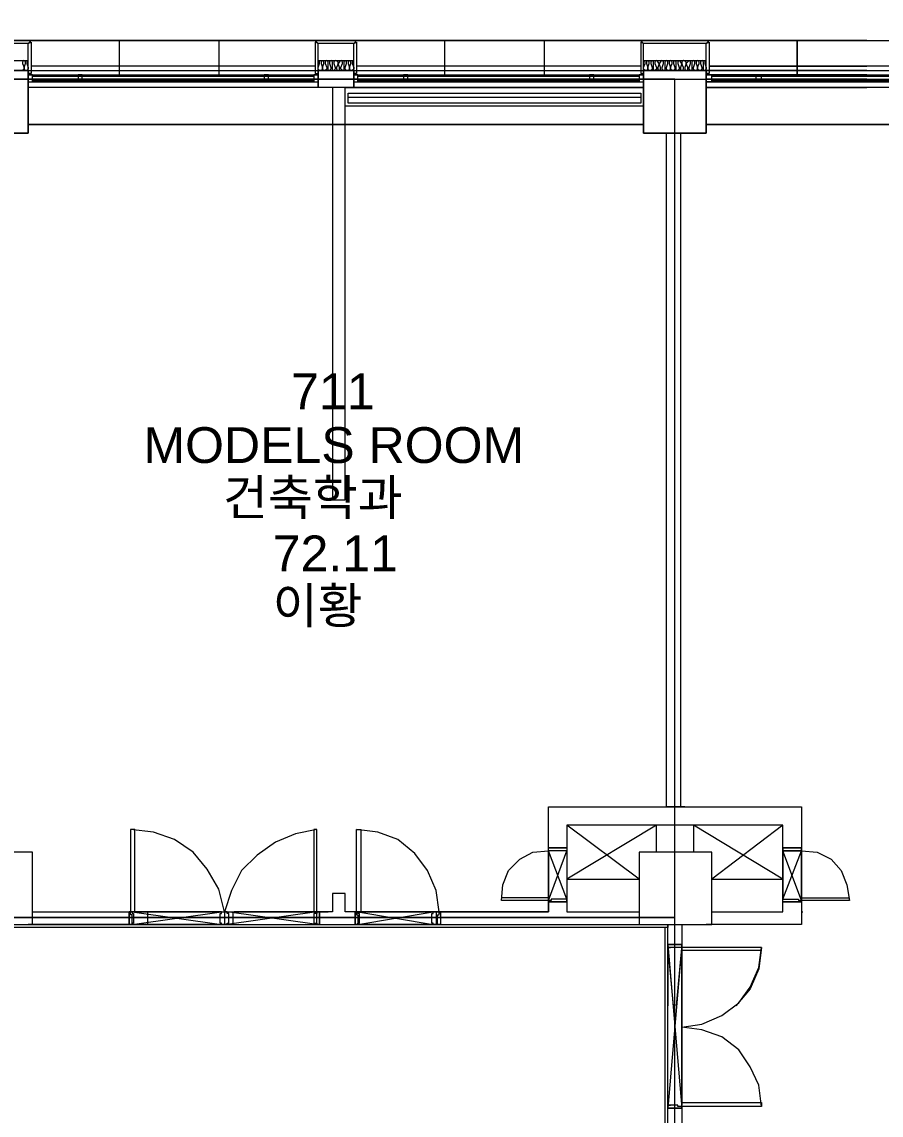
# Model space of a CAD drawing. Header units: millimetres. Extents: x -4033 to 126988, y -1911 to 106718.
# Drawn here: x 94470 to 103972, y 27520 to 39608 of the extents above; entities that cross this region are included whole.
import ezdxf

# ---------------------------------------------------------------- set-up
doc = ezdxf.new("R2010")
doc.units = ezdxf.units.MM
doc.layers.add('PDF_문자', color=7, linetype='Continuous')
doc.layers.add('PDF_형상', color=7, linetype='Continuous')
doc.styles.add('PDF 맑은고딕Semilight', font='arial.ttf')

msp = doc.modelspace()

# ---------------------------------------------------------------- linework, layer by layer
at = {"layer": 'PDF_형상', "lineweight": 5}
for points in [[(67761, 39401), (67761, 41805), (61365, 41805), (61365, 49883), (62025, 49883), (62025, 64986), (61365, 64986), (61365, 88151), (82000, 88151), (82000, 41805), (79815, 41805), (79815, 39401), (108811, 39401)], [(103813, 39401), (85536, 39401), (87076, 39401), (87044, 39369), (85536, 39369)], [(95547, 39401), (95547, 39024)], [(96647, 39401), (96647, 39024)], [(99145, 39401), (99145, 39024)], [(100245, 39401), (100245, 39024)], [(93849, 39181), (94541, 39181), (94525, 39165), (94525, 39149), (94541, 39102), (94541, 39086), (94525, 39071), (94509, 39071), (94494, 39086), (94494, 39102), (94509, 39149), (94509, 39165), (94494, 39181), (94478, 39165), (94478, 39149), (94494, 39102), (94494, 39086), (94478, 39071), (94462, 39071)], [(97715, 39118), (94572, 39118)], [(101314, 39118), (98171, 39118)], [(103813, 39071), (102037, 39071), (105243, 39071), (105243, 38882), (102037, 38882), (103813, 38882)], [(102037, 38882), (102037, 39071)], [(105212, 39118), (102069, 39118), (103813, 39118)], [(82943, 38976), (86384, 38976), (90439, 38976), (94195, 38976), (97935, 38976), (101691, 38976), (105447, 38976), (109392, 38976), (109392, 29594), (109392, 24471), (105447, 24471), (105447, 20479), (101691, 20479), (97935, 20479), (94195, 20479), (90439, 20479), (86699, 20479), (82943, 20479)], [(94541, 39024), (97747, 39024)], [(94541, 38976), (97747, 38976)], [(94541, 38945), (97747, 38945)], [(94588, 39008), (97700, 39008)], [(94588, 38961), (97700, 38961)], [(98140, 39024), (101346, 39024)], [(98140, 38976), (101346, 38976)], [(98140, 38945), (101346, 38945)], [(98187, 39008), (101298, 39008)], [(98187, 38961), (101298, 38961)], [(103813, 39024), (102037, 39024), (105243, 39024)], [(103813, 38976), (102037, 38976), (105243, 38976)], [(103813, 38945), (102037, 38945), (105243, 38945)], [(103813, 39008), (102100, 39008), (105196, 39008)], [(103813, 38961), (102100, 38961), (105196, 38961)], [(97857, 38882), (94541, 38882), (94541, 38379), (93849, 38379), (93849, 38882), (86997, 38882), (86997, 38379), (86494, 38379), (86494, 30930), (88034, 30930), (88034, 29767), (88034, 29877), (87846, 29877), (87846, 29908), (88019, 29908), (88019, 29893), (88050, 29893), (88050, 29877), (87846, 29877), (87846, 29767), (87044, 29767)], [(97904, 38882), (97904, 34325), (98045, 34325), (98045, 38882)], [(101314, 38772), (98077, 38772)], [(99098, 29767), (100293, 29767), (100293, 30930), (101597, 30930), (101597, 38379), (101346, 38379), (101346, 38678), (98045, 38678)], [(105526, 38474), (108842, 38474), (102037, 38474), (105337, 38474)], [(101487, 30427), (101487, 30726), (100497, 30129), (101298, 30129), (100497, 30726), (100497, 30474), (100293, 30474), (100293, 30930), (101597, 30930), (101597, 38379), (101786, 38379)], [(101754, 38379), (101754, 30930)], [(82943, 27331), (86699, 27331), (90439, 27331), (94195, 27331), (97935, 27331), (101691, 27331), (101691, 29704), (97935, 29704), (94195, 29704), (90439, 29704), (86384, 29704), (84137, 29704), (84137, 30883), (82943, 30883)], [(101786, 30930), (101597, 30930), (101786, 30930)], [(101801, 30930), (101786, 30930), (103090, 30930), (103090, 30474), (103090, 30443), (103263, 30427), (103420, 30349), (103530, 30223), (103593, 30066), (103624, 29893), (103090, 29893), (103090, 30443), (103059, 30443), (102886, 30443)], [(102886, 29908), (102886, 30443), (102886, 30474), (103090, 30474), (102886, 30474), (102886, 30726), (100497, 30726)], [(102886, 30726), (102100, 30129), (102886, 30129), (101896, 30726), (101896, 30427)], [(83791, 30553), (83933, 30600), (84058, 30631), (84058, 30019), (84058, 29626), (85693, 29626), (85708, 29484), (85756, 29343), (85708, 29484), (85693, 29626), (85536, 29626), (101613, 29626), (101613, 29594), (85536, 29594)], [(97731, 30679), (97495, 30631), (97275, 30537), (97071, 30396), (96898, 30223), (96788, 30003), (96709, 29767), (96709, 29626), (96741, 29626), (96741, 29641), (96757, 29641), (96757, 29751), (96741, 29751), (96741, 29767), (97731, 29767), (96741, 29626), (97731, 29626), (96741, 29767), (96709, 29767), (96709, 29626), (96678, 29626), (96678, 29641), (96662, 29641), (96662, 29751), (96678, 29751), (96678, 29767), (95688, 29767), (96678, 29626), (95688, 29626), (96678, 29767), (96709, 29767), (96647, 30019), (96521, 30239), (96364, 30427), (96159, 30569), (95924, 30647), (95672, 30679), (95672, 29767), (95719, 29767), (95719, 30679), (95672, 30679)], [(99083, 29767), (99051, 30003), (98957, 30223), (98815, 30411), (98627, 30569), (98407, 30647), (98171, 30679)], [(100497, 30443), (100324, 30443), (100293, 30443), (100293, 29893), (99774, 29893), (99790, 30066), (99853, 30223), (99978, 30349), (100120, 30427), (100293, 30443), (100293, 30474), (100497, 30474), (100497, 30443), (100497, 29908), (100497, 29877), (100293, 29877), (100497, 29877), (100497, 29767), (101298, 29767)], [(100497, 29908), (100324, 29908), (100324, 29893), (100293, 29893), (100293, 29877), (100293, 29767), (98045, 29767), (98045, 29971), (97904, 29971), (97904, 29767), (97762, 29767), (97762, 29626), (98155, 29626), (98155, 29767), (98045, 29767)], [(100293, 29924), (99774, 29924)], [(102100, 29767), (102886, 29767), (102886, 29877), (103090, 29877), (102886, 29877), (102886, 29908), (103059, 29908), (103059, 29893), (103090, 29893), (103090, 29877), (103090, 29767), (103106, 29767)], [(103090, 29924), (103624, 29924)], [(94588, 29767), (96804, 29767), (96804, 29626), (94541, 29626)], [(95594, 29767), (97857, 29767)], [(95688, 29767), (95657, 29767), (95657, 29626), (95672, 29626), (95688, 29626), (95688, 29736), (95672, 29736), (95672, 29767)], [(95861, 29767), (95861, 29626)], [(95892, 29767), (96788, 29767)], [(96804, 29767), (96804, 29626)], [(97715, 29767), (97762, 29767), (97762, 29626), (97731, 29626), (97731, 29736), (97731, 29767), (96819, 29767)], [(98171, 29767), (98171, 29736), (98187, 29736), (98187, 29626), (98171, 29626), (98155, 29626), (98155, 29767), (98187, 29767), (99083, 29767), (99098, 29767), (99098, 29626), (99083, 29626), (99067, 29626), (99067, 29736), (99083, 29736), (99083, 29767), (99083, 29751)], [(103090, 29767), (103090, 29626), (102037, 29626)], [(101581, 29594), (101581, 27410), (101613, 27410), (101613, 29594), (84058, 29594), (84058, 29626), (101613, 29626)], [(95672, 29626), (95688, 29626)], [(97731, 29626), (97747, 29626)], [(98171, 29626), (98187, 29626)], [(99083, 29626), (99098, 29626), (101346, 29626)], [(101676, 28730), (101613, 29406), (101613, 28730), (101613, 29594), (101581, 29594), (101581, 28730)], [(101613, 29406), (101770, 29406), (101613, 29406), (101613, 29374), (101644, 29374)], [(101770, 29374), (101770, 28730), (101770, 29406), (101707, 28730)], [(101770, 29343), (102650, 29343), (102650, 29374), (101770, 29374), (101770, 27630)], [(102650, 27614), (102619, 27850), (102524, 28054), (102399, 28243), (102210, 28384), (101990, 28463), (101770, 28494), (101990, 28526), (102210, 28620), (102399, 28761), (102524, 28934), (102619, 29154), (102650, 29374), (102619, 29138), (102524, 28918), (102367, 28730)], [(101613, 27598), (101770, 27598), (101613, 27598), (101613, 27630), (101644, 27630)], [(101613, 21076), (101613, 27598), (101770, 27598), (101770, 21076)]]:
    msp.add_lwpolyline(points, dxfattribs=at)
for points in [[(93849, 39369), (93818, 39401), (94572, 39401), (94541, 39369)], [(94541, 39369), (94572, 39385), (94572, 39039), (94541, 39039)], [(97747, 39369), (97715, 39401), (98171, 39401), (98140, 39369)], [(97747, 39369), (97715, 39385), (97715, 39039), (97747, 39039)], [(98140, 39369), (98171, 39385), (98171, 39039), (98140, 39039)], [(101346, 39369), (101314, 39401), (102069, 39401), (102037, 39369), (101346, 39369), (101314, 39385), (101314, 39039), (101346, 39039)], [(102037, 39369), (102069, 39385), (102069, 39039), (102037, 39039)], [(103043, 39024), (103043, 39401)], [(98124, 39149), (98140, 39102), (98140, 39086), (98124, 39071), (98108, 39071), (98092, 39086), (98092, 39102), (98108, 39149), (98108, 39165), (98092, 39181), (98077, 39165), (98077, 39149), (98092, 39102), (98092, 39086), (98077, 39071), (98061, 39071), (98045, 39086), (98045, 39102), (98061, 39149), (98061, 39165), (98045, 39181), (98030, 39165), (98030, 39149), (98030, 39102), (98030, 39086), (98030, 39071), (98014, 39071), (97998, 39086), (97998, 39102), (98014, 39149), (98014, 39165), (97998, 39181), (97982, 39165), (97967, 39149), (97967, 39165), (97935, 39181), (97920, 39165), (97920, 39149), (97935, 39102), (97935, 39086), (97920, 39071), (97904, 39071), (97904, 39086), (97904, 39102), (97904, 39149), (97904, 39165), (97888, 39181), (97872, 39165), (97872, 39149), (97888, 39102), (97888, 39086), (97872, 39071), (97857, 39071), (97857, 39086), (97857, 39102), (97857, 39149), (97857, 39165), (97841, 39181), (97825, 39165), (97825, 39149), (97841, 39102), (97841, 39086), (97825, 39071), (97810, 39071), (97794, 39086), (97794, 39102), (97810, 39149), (97810, 39165), (97794, 39181), (97778, 39165), (97778, 39149), (97794, 39102), (97794, 39086), (97778, 39071), (97762, 39071), (97747, 39086), (97747, 39102), (97762, 39149), (97762, 39165), (97747, 39181), (98140, 39181), (98124, 39165)], [(102037, 39181), (102021, 39165), (102021, 39149), (102037, 39102), (102037, 39086), (102021, 39071), (102006, 39071), (102006, 39086), (102006, 39102), (102006, 39149), (102006, 39165), (101990, 39181), (101974, 39165), (101974, 39149), (101990, 39102), (101990, 39086), (101974, 39071), (101959, 39071), (101943, 39086), (101943, 39102), (101959, 39149), (101959, 39165), (101943, 39181), (101927, 39165), (101927, 39149), (101943, 39102), (101943, 39086), (101927, 39071), (101911, 39071), (101896, 39086), (101896, 39102), (101911, 39149), (101911, 39165), (101896, 39181), (101880, 39165), (101880, 39149), (101880, 39102), (101880, 39086), (101880, 39071), (101864, 39071), (101848, 39086), (101848, 39102), (101864, 39149), (101864, 39165), (101848, 39181), (101833, 39165), (101817, 39149), (101817, 39165), (101786, 39181), (101770, 39165), (101770, 39149), (101754, 39165), (101738, 39181), (101723, 39165), (101723, 39149), (101738, 39102), (101738, 39086), (101723, 39071), (101707, 39071), (101707, 39086), (101707, 39102), (101707, 39149), (101707, 39165), (101691, 39181), (101676, 39165), (101676, 39149), (101691, 39102), (101691, 39086), (101676, 39071), (101660, 39071), (101644, 39086), (101644, 39102), (101660, 39149), (101660, 39165), (101644, 39181), (101628, 39165), (101628, 39149), (101644, 39102), (101644, 39086), (101628, 39071), (101613, 39071), (101597, 39086), (101597, 39102), (101613, 39149), (101613, 39165), (101597, 39181), (101581, 39165), (101581, 39149), (101581, 39102), (101581, 39086), (101581, 39071), (101566, 39071), (101550, 39086), (101550, 39102), (101566, 39149), (101566, 39165), (101550, 39181), (101534, 39165), (101518, 39149), (101503, 39165), (101487, 39181), (101471, 39165), (101471, 39149), (101487, 39102), (101487, 39086), (101471, 39071), (101456, 39071), (101456, 39086), (101456, 39102), (101456, 39149), (101456, 39165), (101440, 39181), (101424, 39165), (101424, 39149), (101440, 39102), (101440, 39086), (101424, 39071), (101408, 39071), (101393, 39086), (101393, 39102), (101408, 39149), (101408, 39165), (101393, 39181), (101377, 39165), (101377, 39149), (101393, 39102), (101393, 39086), (101377, 39071), (101361, 39071), (101346, 39086), (101346, 39102), (101361, 39149), (101361, 39165), (101346, 39181)], [(94541, 38379), (94541, 39071), (93849, 39071), (93849, 38379)], [(93849, 38379), (93849, 39071), (94541, 39071), (94541, 38379)], [(94541, 39071), (93849, 39071), (93849, 38379), (94541, 38379)], [(94541, 39071), (97747, 39071), (98140, 39071), (98140, 38882), (97747, 38882), (97747, 39071), (97747, 38882), (94541, 38882)], [(97747, 38882), (97747, 39071), (98140, 39071), (98140, 38882)], [(97967, 39149), (97951, 39102), (97951, 39086), (97967, 39071), (97982, 39071), (97982, 39086), (97982, 39102)], [(101346, 39071), (101346, 38882), (98140, 38882), (98140, 39071)], [(102037, 38379), (102037, 39071), (101346, 39071), (101346, 38379)], [(101346, 38379), (101346, 39071), (102037, 39071), (102037, 38379)], [(102037, 39071), (101346, 39071), (101346, 38379), (102037, 38379)], [(101518, 39149), (101503, 39102), (101503, 39086), (101518, 39071), (101534, 39086), (101534, 39102)], [(101770, 39149), (101754, 39102), (101754, 39086), (101754, 39071), (101770, 39071), (101786, 39086), (101786, 39102)], [(101817, 39149), (101801, 39102), (101801, 39086), (101817, 39071), (101833, 39071), (101833, 39086), (101833, 39102)], [(101691, 29704), (101691, 38976), (93912, 38976), (93912, 29704)], [(94541, 38945), (94588, 38945), (94588, 39024), (94541, 39024)], [(95091, 38945), (95138, 38945), (95138, 39024), (95091, 39024)], [(97150, 38945), (97197, 38945), (97197, 39024), (97150, 39024)], [(97700, 38945), (97747, 38945), (97747, 39024), (97700, 39024)], [(98140, 38945), (98187, 38945), (98187, 39024), (98140, 39024)], [(98690, 38945), (98737, 38945), (98737, 39024), (98690, 39024)], [(100748, 38945), (100796, 38945), (100796, 39024), (100748, 39024)], [(101298, 38945), (101346, 38945), (101346, 39024), (101298, 39024)], [(101691, 38976), (109392, 38976), (109392, 24471), (105447, 24471), (105447, 20479), (101691, 20479), (101691, 27331), (101691, 29704)], [(102037, 38945), (102100, 38945), (102100, 39024), (102037, 39024)], [(102587, 38945), (102650, 38945), (102650, 39024), (102587, 39024)], [(102587, 38945), (102650, 38945), (102650, 39024), (102587, 39024)], [(101346, 38678), (98045, 38678), (98045, 38882), (101346, 38882)], [(101314, 38709), (98077, 38709), (98077, 38819), (101314, 38819)], [(94541, 38474), (101346, 38474)], [(102037, 38474), (103813, 38474)], [(97731, 29767), (97731, 30679), (97700, 30679), (97700, 29767)], [(98171, 29767), (98171, 30679), (98218, 30679), (98218, 29767)], [(100293, 30474), (100497, 30474), (100497, 30443), (100324, 30443), (100293, 30443)], [(103090, 30474), (102886, 30474), (102886, 30443), (103059, 30443), (103090, 30443)], [(94588, 29626), (94588, 30427), (93786, 30427), (93786, 29626)], [(100497, 30443), (100497, 29908), (100293, 30443), (100293, 29893)], [(102100, 29626), (102100, 30427), (101298, 30427), (101298, 29626)], [(102886, 30443), (102886, 29908), (103090, 30443), (103090, 29893)], [(100293, 29877), (100497, 29877), (100497, 29908), (100324, 29908), (100324, 29893), (100293, 29893)], [(103090, 29877), (102886, 29877), (102886, 29908), (103059, 29908), (103059, 29893), (103090, 29893)], [(95657, 29626), (95657, 29767), (95688, 29767), (95688, 29751), (95704, 29751), (95704, 29641), (95688, 29641), (95688, 29626)], [(97762, 29626), (97762, 29767), (97731, 29767), (97731, 29751), (97700, 29751), (97700, 29641), (97731, 29641), (97731, 29626)], [(98155, 29626), (98187, 29626), (98187, 29641), (98202, 29641), (98202, 29751), (98187, 29751), (98187, 29767), (98155, 29767)], [(99051, 29626), (99020, 29626), (99020, 29641), (99004, 29641), (99004, 29751), (99020, 29751), (99020, 29767), (98187, 29767), (99020, 29626), (98187, 29626), (99020, 29767), (99051, 29767)], [(101613, 29406), (101613, 29626), (101770, 29626), (101770, 29406)], [(101613, 27598), (101613, 29406), (101770, 27598), (101770, 29406)], [(101613, 29406), (101770, 29406), (101770, 29374), (101723, 29374), (101613, 29374)], [(101770, 29343), (102650, 29343), (102650, 29374), (101770, 29374)], [(101613, 27598), (101770, 27598), (101770, 27614), (101723, 27614), (101723, 27630), (101613, 27630)], [(101770, 27661), (102650, 27661), (102650, 27614), (101770, 27614)]]:
    msp.add_lwpolyline(points, close=True, dxfattribs=at)

# ---------------------------------------------------------------- texts
at = {"layer": 'PDF_문자', "attachment_point": 4, "style": 'PDF 맑은고딕Semilight'}
for s, insert, char_height in [('711', (97448, 35523), 396), ('MODELS ROOM', (95814, 34926), 396.03), ('건축학과', (96694, 34329), 396), ('72.11', (97244, 33731), 396), ('이황', (97244, 33134), 396)]:
    msp.add_mtext(s, dxfattribs=dict(at, insert=insert, char_height=char_height))

doc.saveas('drawing.dxf')
